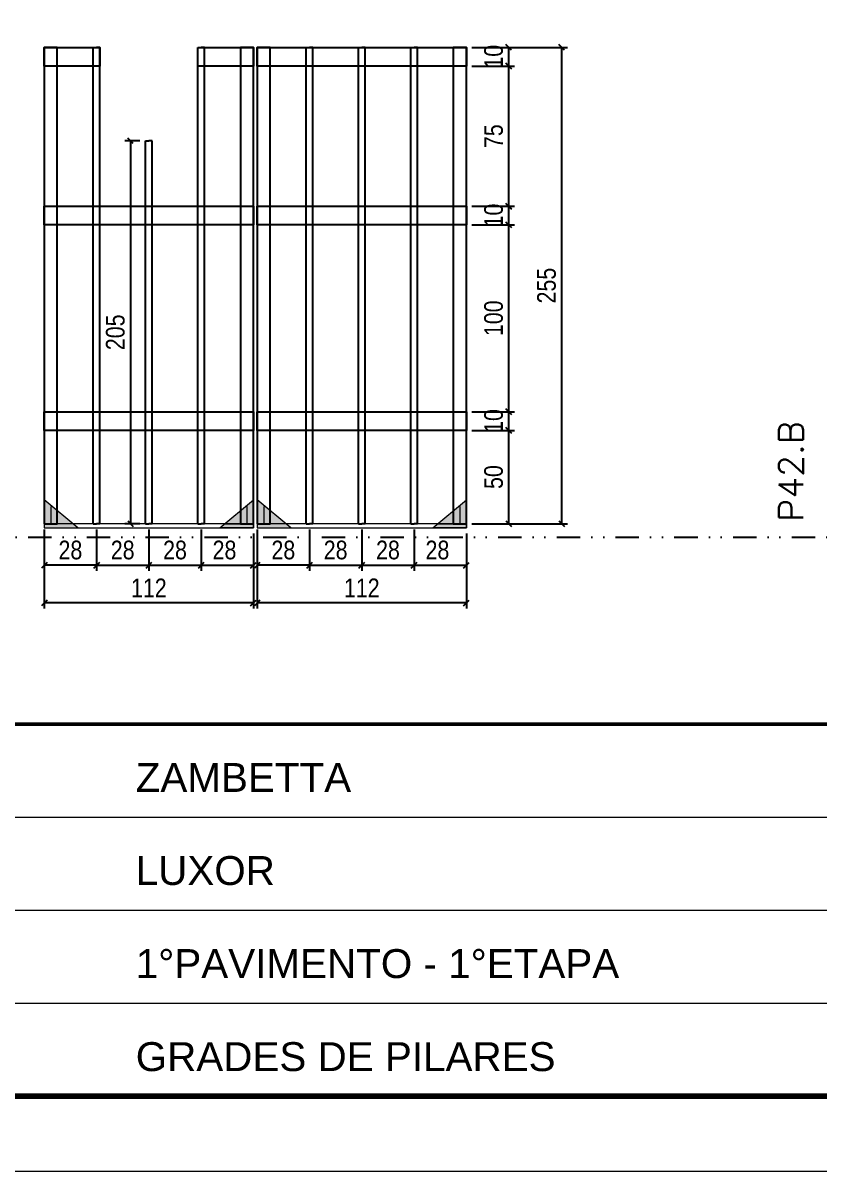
# Model space of a CAD drawing. Extents: x 14400 to 20667, y -21631 to 6985.
# Drawn here: x 19820 to 20246, y 2489 to 3104 of the extents above; entities that cross this region are included whole.
import ezdxf

# ---------------------------------------------------------------- set-up
doc = ezdxf.new("R2010")
doc.units = 0
for name, pattern in [('CONTINUO', [0]), ('DASHED', [0.75, 0.5, -0.25]), ('DIVIDE2', [0.625, 0.25, -0.125, 0, -0.125, 0, -0.125]), ('HIDDEN', [0.375, 0.25, -0.125])]:
    doc.linetypes.add(name, pattern=pattern)
for name, color, linetype in [('COTA', 241, 'Continuous'), ('Nível', 160, 'Continuous'), ('SARR_2.2x10', 60, 'Continuous'), ('SARR_3.5x7', 81, 'Continuous'), ('SARR_7x7', 40, 'Continuous')]:
    doc.layers.add(name, color=color, linetype=linetype)
for name, color, linetype, lineweight in [('Folhas', 255, 'Continuous', 9), ('Madeira', 126, 'Continuous', 18), ('Sarr 2.2x7', 40, 'Continuous', 9), ('SARRAFO DE PRESSAO', 251, 'DASHED', 9), ('Texto Seção', 7, 'Continuous', 15)]:
    doc.layers.add(name, color=color, linetype=linetype, lineweight=lineweight)
doc.styles.add('ARIAL', font='arial.ttf')
doc.styles.add('COTA TECNICA', font='techl___.ttf', dxfattribs={"height": 10})
doc.styles.add('REGUA-120', font='ROMANS.shx', dxfattribs={"height": 15})
doc.dimstyles.new('PAINEL', dxfattribs={"dimtxt": 10, "dimasz": 3, "dimexe": 3, "dimexo": 3, "dimgap": 3, "dimtad": 1, "dimdec": 1, "dimzin": 12, "dimdsep": 46, "dimtxsty": 'COTA TECNICA', "dimblk1": 'OBLIQUE', "dimblk2": 'OBLIQUE', "dimsah": 1, "dimcen": 0.9, "dimclrd": 4, "dimclre": 4, "dimclrt": 240, "dimadec": 1, "dimazin": 3, "dimtfac": 1, "dimtdec": 1, "dimtmove": 0, "dimatfit": 3, "dimfxl": 1, "dimtolj": 1, "dimtzin": 12, "dimarcsym": 0})

# ---------------------------------------------------------------- blocks, each defined once
blk = doc.blocks.new('9999999999')
at = {"color": 30, "linetype": 'CONTINUO'}
for p, q in [((98564.56, 34379.64), (99583.98, 34379.64)), ((98564.56, 34329.83), (99487.98, 34329.83)), ((98564.56, 34280.02), (99487.98, 34280.02))]:
    blk.add_line(p, q, dxfattribs=at)
at = {"color": 30, "linetype": 'CONTINUO', "const_width": 2}
blk.add_lwpolyline([(99583.98, 34230.21), (99583.98, 34414.45, 0.414214), (99568.98, 34429.45), (98228.98, 34429.45, 0.414214), (98213.98, 34414.45), (98213.98, 34245.21, 0.414214), (98228.98, 34230.21), (99583.98, 34230.21)], format="xyb", dxfattribs=at)
at = {"layer": 'Folhas'}
blk.add_lwpolyline([(98138.98, 34190.21), (99623.98, 34190.21), (99623.98, 35240.21), (98138.98, 35240.21)], close=True, dxfattribs=at)
at = {"layer": 'Folhas', "color": 30, "const_width": 3}
blk.add_lwpolyline([(98213.98, 34230.21), (99583.98, 34230.21), (99583.98, 35200.21), (98213.98, 35200.21)], close=True, dxfattribs=at)
at = {"color": 7, "linetype": 'Continuous', "ltscale": 5, "style": 'ARIAL'}
for s, height, p in [('ZAMBETTA', 15.483, (98837.68, 34393.13)), ('LUXOR', 15.483, (98837.68, 34343.32)), ('1°PAVIMENTO - 1°ETAPA', 15.4829, (98837.68, 34293.51)), ('GRADES DE PILARES', 15.4829, (98837.68, 34243.7))]:
    blk.add_text(s, height=height, dxfattribs=at).set_placement(p)
blk = doc.blocks.new('_Oblique')
at = {"color": 0, "linetype": 'ByBlock', "lineweight": -2}
blk.add_line((-0.5, -0.5), (0.5, 0.5), dxfattribs=at)
blk = doc.blocks.new('*D1222')
at = {"layer": 'COTA', "color": 4, "lineweight": -2, "transparency": 16777216}
for p, q in [((19945.7, 2817.28), (19945.7, 2790.11)), ((20057.7, 2817.28), (20057.7, 2790.11)), ((20057.7, 2793.11), (19945.7, 2793.11))]:
    blk.add_line(p, q, dxfattribs=at)
at = {"layer": 'Defpoints', "color": 0, "transparency": 16777216}
for p in [(19945.7, 2820.28), (20057.7, 2820.28), (19945.7, 2793.11)]:
    blk.add_point(p, dxfattribs=at)
at = {"layer": 'COTA', "color": 4, "lineweight": -2, "transparency": 16777216, "xscale": 3, "yscale": 3, "zscale": 3, "rotation": 180}
blk.add_blockref('_Oblique', (19945.7, 2793.11), dxfattribs=at)
at = {"layer": 'COTA', "color": 4, "lineweight": -2, "transparency": 16777216, "xscale": 3, "yscale": 3, "zscale": 3}
blk.add_blockref('_Oblique', (20057.7, 2793.11), dxfattribs=at)
at = {"layer": 'COTA', "color": 240, "transparency": 16777216, "insert": (20001.7, 2801.17), "char_height": 10, "attachment_point": 5, "style": 'COTA TECNICA'}
blk.add_mtext('\\A1;112', dxfattribs=at)
blk = doc.blocks.new('*D1223')
at = {"layer": 'COTA', "color": 4, "lineweight": -2, "transparency": 16777216}
for p, q in [((19945.7, 2832.48), (19945.7, 2810.28)), ((19973.7, 2832.48), (19973.7, 2810.28)), ((19973.7, 2813.28), (19945.7, 2813.28))]:
    blk.add_line(p, q, dxfattribs=at)
at = {"layer": 'Defpoints', "color": 0, "transparency": 16777216}
for p in [(19945.7, 2835.48), (19973.7, 2835.48), (19945.7, 2813.28)]:
    blk.add_point(p, dxfattribs=at)
at = {"layer": 'COTA', "color": 4, "lineweight": -2, "transparency": 16777216, "xscale": 3, "yscale": 3, "zscale": 3, "rotation": 180}
blk.add_blockref('_Oblique', (19945.7, 2813.28), dxfattribs=at)
at = {"layer": 'COTA', "color": 4, "lineweight": -2, "transparency": 16777216, "xscale": 3, "yscale": 3, "zscale": 3}
blk.add_blockref('_Oblique', (19973.7, 2813.28), dxfattribs=at)
at = {"layer": 'COTA', "color": 240, "transparency": 16777216, "insert": (19959.7, 2821.38), "char_height": 10, "attachment_point": 5, "style": 'COTA TECNICA'}
blk.add_mtext('\\A1;28', dxfattribs=at)
blk = doc.blocks.new('*D1224')
at = {"layer": 'COTA', "color": 4, "lineweight": -2, "transparency": 16777216}
for p, q in [((20029.7, 2832.48), (20029.7, 2810.28)), ((20057.7, 2830.28), (20057.7, 2810.28)), ((20029.7, 2813.28), (20057.7, 2813.28))]:
    blk.add_line(p, q, dxfattribs=at)
at = {"layer": 'Defpoints', "color": 0, "transparency": 16777216}
for p in [(20029.7, 2835.48), (20057.7, 2833.28), (20057.7, 2813.28)]:
    blk.add_point(p, dxfattribs=at)
at = {"layer": 'COTA', "color": 4, "lineweight": -2, "transparency": 16777216, "xscale": 3, "yscale": 3, "zscale": 3, "rotation": 180}
blk.add_blockref('_Oblique', (20029.7, 2813.28), dxfattribs=at)
at = {"layer": 'COTA', "color": 4, "lineweight": -2, "transparency": 16777216, "xscale": 3, "yscale": 3, "zscale": 3}
blk.add_blockref('_Oblique', (20057.7, 2813.28), dxfattribs=at)
at = {"layer": 'COTA', "color": 240, "transparency": 16777216, "insert": (20042.2, 2821.38), "char_height": 10, "attachment_point": 5, "style": 'COTA TECNICA'}
blk.add_mtext('\\A1;28', dxfattribs=at)
blk = doc.blocks.new('*D1225')
at = {"layer": 'COTA', "color": 4, "lineweight": -2, "transparency": 16777216}
for p, q in [((19973.7, 2832.48), (19973.7, 2810.28)), ((20001.7, 2832.48), (20001.7, 2810.28)), ((19973.7, 2813.28), (20001.7, 2813.28))]:
    blk.add_line(p, q, dxfattribs=at)
at = {"layer": 'Defpoints', "color": 0, "transparency": 16777216}
for p in [(19973.7, 2835.48), (20001.7, 2835.48), (20001.7, 2813.28)]:
    blk.add_point(p, dxfattribs=at)
at = {"layer": 'COTA', "color": 4, "lineweight": -2, "transparency": 16777216, "xscale": 3, "yscale": 3, "zscale": 3, "rotation": 180}
blk.add_blockref('_Oblique', (19973.7, 2813.28), dxfattribs=at)
at = {"layer": 'COTA', "color": 4, "lineweight": -2, "transparency": 16777216, "xscale": 3, "yscale": 3, "zscale": 3}
blk.add_blockref('_Oblique', (20001.7, 2813.28), dxfattribs=at)
at = {"layer": 'COTA', "color": 240, "transparency": 16777216, "insert": (19987.7, 2821.38), "char_height": 10, "attachment_point": 5, "style": 'COTA TECNICA'}
blk.add_mtext('\\A1;28', dxfattribs=at)
blk = doc.blocks.new('*D1226')
at = {"layer": 'COTA', "color": 4, "lineweight": -2, "transparency": 16777216}
for p, q in [((20060.7, 2885.48), (20083.39, 2885.48)), ((20080.39, 2835.48), (20080.39, 2885.48)), ((20060.7, 2835.48), (20083.39, 2835.48))]:
    blk.add_line(p, q, dxfattribs=at)
at = {"layer": 'Defpoints', "color": 0, "transparency": 16777216}
for p in [(20057.7, 2885.48), (20080.39, 2885.48), (20057.7, 2835.48)]:
    blk.add_point(p, dxfattribs=at)
at = {"layer": 'COTA', "color": 4, "lineweight": -2, "transparency": 16777216, "xscale": 3, "yscale": 3, "zscale": 3}
for p, rotation in [((20080.39, 2885.48), 90), ((20080.39, 2835.48), 270)]:
    blk.add_blockref('_Oblique', p, dxfattribs=dict(at, rotation=rotation))
at = {"layer": 'COTA', "color": 240, "transparency": 16777216, "insert": (20072.29, 2860.48), "char_height": 10, "attachment_point": 5, "rotation": 90, "style": 'COTA TECNICA'}
blk.add_mtext('\\A1;50', dxfattribs=at)
blk = doc.blocks.new('*D1227')
at = {"layer": 'COTA', "color": 4, "lineweight": -2, "transparency": 16777216}
for p, q in [((20001.7, 2832.48), (20001.7, 2810.28)), ((20029.7, 2832.48), (20029.7, 2810.28)), ((20001.7, 2813.28), (20029.7, 2813.28))]:
    blk.add_line(p, q, dxfattribs=at)
at = {"layer": 'Defpoints', "color": 0, "transparency": 16777216}
for p in [(20001.7, 2835.48), (20029.7, 2835.48), (20029.7, 2813.28)]:
    blk.add_point(p, dxfattribs=at)
at = {"layer": 'COTA', "color": 4, "lineweight": -2, "transparency": 16777216, "xscale": 3, "yscale": 3, "zscale": 3, "rotation": 180}
blk.add_blockref('_Oblique', (20001.7, 2813.28), dxfattribs=at)
at = {"layer": 'COTA', "color": 4, "lineweight": -2, "transparency": 16777216, "xscale": 3, "yscale": 3, "zscale": 3}
blk.add_blockref('_Oblique', (20029.7, 2813.28), dxfattribs=at)
at = {"layer": 'COTA', "color": 240, "transparency": 16777216, "insert": (20015.7, 2821.38), "char_height": 10, "attachment_point": 5, "style": 'COTA TECNICA'}
blk.add_mtext('\\A1;28', dxfattribs=at)
blk = doc.blocks.new('*D1228')
at = {"layer": 'COTA', "color": 4, "lineweight": -2, "transparency": 16777216}
for p, q in [((20060.7, 2895.48), (20083.39, 2895.48)), ((20080.39, 2885.48), (20080.39, 2895.48)), ((20060.7, 2885.48), (20083.39, 2885.48))]:
    blk.add_line(p, q, dxfattribs=at)
at = {"layer": 'Defpoints', "color": 0, "transparency": 16777216}
for p in [(20057.7, 2895.48), (20080.39, 2895.48), (20057.7, 2885.48)]:
    blk.add_point(p, dxfattribs=at)
at = {"layer": 'COTA', "color": 4, "lineweight": -2, "transparency": 16777216, "xscale": 3, "yscale": 3, "zscale": 3}
for p, rotation in [((20080.39, 2895.48), 90), ((20080.39, 2885.48), 270)]:
    blk.add_blockref('_Oblique', p, dxfattribs=dict(at, rotation=rotation))
at = {"layer": 'COTA', "color": 240, "transparency": 16777216, "insert": (20072.29, 2890.48), "char_height": 10, "attachment_point": 5, "rotation": 90, "style": 'COTA TECNICA'}
blk.add_mtext('\\A1;10', dxfattribs=at)
blk = doc.blocks.new('*D1229')
at = {"layer": 'COTA', "color": 4, "lineweight": -2, "transparency": 16777216}
for p, q in [((20060.7, 2995.48), (20083.39, 2995.48)), ((20080.39, 2895.48), (20080.39, 2995.48)), ((20060.7, 2895.48), (20083.39, 2895.48))]:
    blk.add_line(p, q, dxfattribs=at)
at = {"layer": 'Defpoints', "color": 0, "transparency": 16777216}
for p in [(20057.7, 2995.48), (20080.39, 2995.48), (20057.7, 2895.48)]:
    blk.add_point(p, dxfattribs=at)
at = {"layer": 'COTA', "color": 4, "lineweight": -2, "transparency": 16777216, "xscale": 3, "yscale": 3, "zscale": 3}
for p, rotation in [((20080.39, 2995.48), 90), ((20080.39, 2895.48), 270)]:
    blk.add_blockref('_Oblique', p, dxfattribs=dict(at, rotation=rotation))
at = {"layer": 'COTA', "color": 240, "transparency": 16777216, "insert": (20072.29, 2945.48), "char_height": 10, "attachment_point": 5, "rotation": 90, "style": 'COTA TECNICA'}
blk.add_mtext('\\A1;100', dxfattribs=at)
blk = doc.blocks.new('*D1230')
at = {"layer": 'COTA', "color": 4, "lineweight": -2, "transparency": 16777216}
for p, q in [((20060.7, 3005.48), (20083.39, 3005.48)), ((20080.39, 2995.48), (20080.39, 3005.48)), ((20060.7, 2995.48), (20083.39, 2995.48))]:
    blk.add_line(p, q, dxfattribs=at)
at = {"layer": 'Defpoints', "color": 0, "transparency": 16777216}
for p in [(20057.7, 3005.48), (20080.39, 3005.48), (20057.7, 2995.48)]:
    blk.add_point(p, dxfattribs=at)
at = {"layer": 'COTA', "color": 4, "lineweight": -2, "transparency": 16777216, "xscale": 3, "yscale": 3, "zscale": 3}
for p, rotation in [((20080.39, 3005.48), 90), ((20080.39, 2995.48), 270)]:
    blk.add_blockref('_Oblique', p, dxfattribs=dict(at, rotation=rotation))
at = {"layer": 'COTA', "color": 240, "transparency": 16777216, "insert": (20072.29, 3000.48), "char_height": 10, "attachment_point": 5, "rotation": 90, "style": 'COTA TECNICA'}
blk.add_mtext('\\A1;10', dxfattribs=at)
blk = doc.blocks.new('*D1231')
at = {"layer": 'COTA', "color": 4, "lineweight": -2, "transparency": 16777216}
for p, q in [((19831.7, 2817.28), (19831.7, 2790.11)), ((19943.7, 2817.28), (19943.7, 2790.11)), ((19943.7, 2793.11), (19831.7, 2793.11))]:
    blk.add_line(p, q, dxfattribs=at)
at = {"layer": 'Defpoints', "color": 0, "transparency": 16777216}
for p in [(19831.7, 2820.28), (19943.7, 2820.28), (19831.7, 2793.11)]:
    blk.add_point(p, dxfattribs=at)
at = {"layer": 'COTA', "color": 4, "lineweight": -2, "transparency": 16777216, "xscale": 3, "yscale": 3, "zscale": 3, "rotation": 180}
blk.add_blockref('_Oblique', (19831.7, 2793.11), dxfattribs=at)
at = {"layer": 'COTA', "color": 4, "lineweight": -2, "transparency": 16777216, "xscale": 3, "yscale": 3, "zscale": 3}
blk.add_blockref('_Oblique', (19943.7, 2793.11), dxfattribs=at)
at = {"layer": 'COTA', "color": 240, "transparency": 16777216, "insert": (19887.7, 2801.17), "char_height": 10, "attachment_point": 5, "style": 'COTA TECNICA'}
blk.add_mtext('\\A1;112', dxfattribs=at)
blk = doc.blocks.new('*D1232')
at = {"layer": 'COTA', "color": 4, "lineweight": -2, "transparency": 16777216}
for p, q in [((19831.7, 2832.48), (19831.7, 2810.28)), ((19859.7, 2832.48), (19859.7, 2810.28)), ((19859.7, 2813.28), (19831.7, 2813.28))]:
    blk.add_line(p, q, dxfattribs=at)
at = {"layer": 'Defpoints', "color": 0, "transparency": 16777216}
for p in [(19831.7, 2835.48), (19859.7, 2835.48), (19831.7, 2813.28)]:
    blk.add_point(p, dxfattribs=at)
at = {"layer": 'COTA', "color": 4, "lineweight": -2, "transparency": 16777216, "xscale": 3, "yscale": 3, "zscale": 3, "rotation": 180}
blk.add_blockref('_Oblique', (19831.7, 2813.28), dxfattribs=at)
at = {"layer": 'COTA', "color": 4, "lineweight": -2, "transparency": 16777216, "xscale": 3, "yscale": 3, "zscale": 3}
blk.add_blockref('_Oblique', (19859.7, 2813.28), dxfattribs=at)
at = {"layer": 'COTA', "color": 240, "transparency": 16777216, "insert": (19845.7, 2821.38), "char_height": 10, "attachment_point": 5, "style": 'COTA TECNICA'}
blk.add_mtext('\\A1;28', dxfattribs=at)
blk = doc.blocks.new('*D1233')
at = {"layer": 'COTA', "color": 4, "lineweight": -2, "transparency": 16777216}
for p, q in [((19915.7, 2832.48), (19915.7, 2810.28)), ((19943.7, 2830.28), (19943.7, 2810.28)), ((19915.7, 2813.28), (19943.7, 2813.28))]:
    blk.add_line(p, q, dxfattribs=at)
at = {"layer": 'Defpoints', "color": 0, "transparency": 16777216}
for p in [(19915.7, 2835.48), (19943.7, 2833.28), (19943.7, 2813.28)]:
    blk.add_point(p, dxfattribs=at)
at = {"layer": 'COTA', "color": 4, "lineweight": -2, "transparency": 16777216, "xscale": 3, "yscale": 3, "zscale": 3, "rotation": 180}
blk.add_blockref('_Oblique', (19915.7, 2813.28), dxfattribs=at)
at = {"layer": 'COTA', "color": 4, "lineweight": -2, "transparency": 16777216, "xscale": 3, "yscale": 3, "zscale": 3}
blk.add_blockref('_Oblique', (19943.7, 2813.28), dxfattribs=at)
at = {"layer": 'COTA', "color": 240, "transparency": 16777216, "insert": (19928.2, 2821.38), "char_height": 10, "attachment_point": 5, "style": 'COTA TECNICA'}
blk.add_mtext('\\A1;28', dxfattribs=at)
blk = doc.blocks.new('*D1234')
at = {"layer": 'COTA', "color": 4, "lineweight": -2, "transparency": 16777216}
for p, q in [((19859.7, 2832.48), (19859.7, 2810.28)), ((19887.7, 2832.48), (19887.7, 2810.28)), ((19859.7, 2813.28), (19887.7, 2813.28))]:
    blk.add_line(p, q, dxfattribs=at)
at = {"layer": 'Defpoints', "color": 0, "transparency": 16777216}
for p in [(19859.7, 2835.48), (19887.7, 2835.48), (19887.7, 2813.28)]:
    blk.add_point(p, dxfattribs=at)
at = {"layer": 'COTA', "color": 4, "lineweight": -2, "transparency": 16777216, "xscale": 3, "yscale": 3, "zscale": 3, "rotation": 180}
blk.add_blockref('_Oblique', (19859.7, 2813.28), dxfattribs=at)
at = {"layer": 'COTA', "color": 4, "lineweight": -2, "transparency": 16777216, "xscale": 3, "yscale": 3, "zscale": 3}
blk.add_blockref('_Oblique', (19887.7, 2813.28), dxfattribs=at)
at = {"layer": 'COTA', "color": 240, "transparency": 16777216, "insert": (19873.7, 2821.38), "char_height": 10, "attachment_point": 5, "style": 'COTA TECNICA'}
blk.add_mtext('\\A1;28', dxfattribs=at)
blk = doc.blocks.new('*D1235')
at = {"layer": 'COTA', "color": 4, "lineweight": -2, "transparency": 16777216}
for p, q in [((19887.7, 2832.48), (19887.7, 2810.28)), ((19915.7, 2832.48), (19915.7, 2810.28)), ((19887.7, 2813.28), (19915.7, 2813.28))]:
    blk.add_line(p, q, dxfattribs=at)
at = {"layer": 'Defpoints', "color": 0, "transparency": 16777216}
for p in [(19887.7, 2835.48), (19915.7, 2835.48), (19915.7, 2813.28)]:
    blk.add_point(p, dxfattribs=at)
at = {"layer": 'COTA', "color": 4, "lineweight": -2, "transparency": 16777216, "xscale": 3, "yscale": 3, "zscale": 3, "rotation": 180}
blk.add_blockref('_Oblique', (19887.7, 2813.28), dxfattribs=at)
at = {"layer": 'COTA', "color": 4, "lineweight": -2, "transparency": 16777216, "xscale": 3, "yscale": 3, "zscale": 3}
blk.add_blockref('_Oblique', (19915.7, 2813.28), dxfattribs=at)
at = {"layer": 'COTA', "color": 240, "transparency": 16777216, "insert": (19901.7, 2821.38), "char_height": 10, "attachment_point": 5, "style": 'COTA TECNICA'}
blk.add_mtext('\\A1;28', dxfattribs=at)
blk = doc.blocks.new('*D1236')
at = {"layer": 'COTA', "color": 4, "lineweight": -2, "transparency": 16777216}
for p, q in [((20060.7, 3090.45), (20111.75, 3090.45)), ((20108.75, 2835.48), (20108.75, 3090.45)), ((20060.7, 2835.48), (20111.75, 2835.48))]:
    blk.add_line(p, q, dxfattribs=at)
at = {"layer": 'Defpoints', "color": 0, "transparency": 16777216}
for p in [(20057.7, 3090.45), (20108.75, 3090.45), (20057.7, 2835.48)]:
    blk.add_point(p, dxfattribs=at)
at = {"layer": 'COTA', "color": 4, "lineweight": -2, "transparency": 16777216, "xscale": 3, "yscale": 3, "zscale": 3}
for p, rotation in [((20108.75, 3090.45), 90), ((20108.75, 2835.48), 270)]:
    blk.add_blockref('_Oblique', p, dxfattribs=dict(at, rotation=rotation))
at = {"layer": 'COTA', "color": 240, "transparency": 16777216, "insert": (20100.64, 2962.97), "char_height": 10, "attachment_point": 5, "rotation": 90, "style": 'COTA TECNICA'}
blk.add_mtext('\\A1;255', dxfattribs=at)
blk = doc.blocks.new('*D1238')
at = {"layer": 'COTA', "color": 4, "lineweight": -2, "transparency": 16777216}
for p, q in [((20060.7, 3080.45), (20083.39, 3080.45)), ((20080.39, 3005.45), (20080.39, 3080.45)), ((20060.7, 3005.45), (20083.39, 3005.45))]:
    blk.add_line(p, q, dxfattribs=at)
at = {"layer": 'Defpoints', "color": 0, "transparency": 16777216}
for p in [(20057.7, 3080.45), (20080.39, 3080.45), (20057.7, 3005.45)]:
    blk.add_point(p, dxfattribs=at)
at = {"layer": 'COTA', "color": 4, "lineweight": -2, "transparency": 16777216, "xscale": 3, "yscale": 3, "zscale": 3}
for p, rotation in [((20080.39, 3080.45), 90), ((20080.39, 3005.45), 270)]:
    blk.add_blockref('_Oblique', p, dxfattribs=dict(at, rotation=rotation))
at = {"layer": 'COTA', "color": 240, "transparency": 16777216, "insert": (20072.29, 3042.95), "char_height": 10, "attachment_point": 5, "rotation": 90, "style": 'COTA TECNICA'}
blk.add_mtext('\\A1;75', dxfattribs=at)
blk = doc.blocks.new('*D1237')
at = {"layer": 'COTA', "color": 4, "lineweight": -2, "transparency": 16777216}
for p, q in [((20060.7, 3090.48), (20083.39, 3090.48)), ((20080.39, 3080.48), (20080.39, 3090.48)), ((20060.7, 3080.48), (20083.39, 3080.48))]:
    blk.add_line(p, q, dxfattribs=at)
at = {"layer": 'Defpoints', "color": 0, "transparency": 16777216}
for p in [(20057.7, 3090.48), (20080.39, 3090.48), (20057.7, 3080.48)]:
    blk.add_point(p, dxfattribs=at)
at = {"layer": 'COTA', "color": 4, "lineweight": -2, "transparency": 16777216, "xscale": 3, "yscale": 3, "zscale": 3}
for p, rotation in [((20080.39, 3090.48), 90), ((20080.39, 3080.48), 270)]:
    blk.add_blockref('_Oblique', p, dxfattribs=dict(at, rotation=rotation))
at = {"layer": 'COTA', "color": 240, "transparency": 16777216, "insert": (20072.29, 3085.48), "char_height": 10, "attachment_point": 5, "rotation": 90, "style": 'COTA TECNICA'}
blk.add_mtext('\\A1;10', dxfattribs=at)
blk = doc.blocks.new('*D1240')
at = {"layer": 'COTA', "color": 4, "lineweight": -2, "transparency": 16777216}
for p, q in [((19882.95, 3040.45), (19874.88, 3040.45)), ((19877.88, 3040.45), (19877.88, 2835.48)), ((19882.95, 2835.48), (19874.88, 2835.48))]:
    blk.add_line(p, q, dxfattribs=at)
at = {"layer": 'Defpoints', "color": 0, "transparency": 16777216}
for p in [(19885.95, 3040.45), (19877.88, 2835.48), (19885.95, 2835.48)]:
    blk.add_point(p, dxfattribs=at)
at = {"layer": 'COTA', "color": 4, "lineweight": -2, "transparency": 16777216, "xscale": 3, "yscale": 3, "zscale": 3}
for p, rotation in [((19877.88, 3040.45), 90), ((19877.88, 2835.48), 270)]:
    blk.add_blockref('_Oblique', p, dxfattribs=dict(at, rotation=rotation))
at = {"layer": 'COTA', "color": 240, "transparency": 16777216, "insert": (19869.77, 2937.97), "char_height": 10, "attachment_point": 5, "rotation": 90, "style": 'COTA TECNICA'}
blk.add_mtext('\\A1;205', dxfattribs=at)

msp = doc.modelspace()

# ---------------------------------------------------------------- hatches: boundary and pattern name
at = {"layer": 'Madeira'}
h = msp.add_hatch(color=252, dxfattribs=at)
h.dxf.hatch_style = 2
h.paths.add_polyline_path([(19831.7, 2848.28), (19831.7, 2833.28), (19849.7, 2833.28)])
h = msp.add_hatch(color=252, dxfattribs=at)
h.dxf.hatch_style = 2
h.paths.add_polyline_path([(19943.7, 2848.28), (19943.7, 2833.28), (19925.7, 2833.28)])
h = msp.add_hatch(color=252, dxfattribs=at)
h.dxf.hatch_style = 2
h.paths.add_polyline_path([(19945.7, 2848.28), (19945.7, 2833.28), (19963.7, 2833.28)])
h = msp.add_hatch(color=252, dxfattribs=at)
h.dxf.hatch_style = 2
h.paths.add_polyline_path([(20057.7, 2848.28), (20057.7, 2833.28), (20039.7, 2833.28)])

# ---------------------------------------------------------------- linework, layer by layer
at = {"layer": 'Madeira', "color": 1, "linetype": 'HIDDEN'}
for p, q in [((19835.2, 2844.78), (19835.2, 2835.48)), ((19835.2, 2844.78), (19835.2, 2835.48)), ((19838.7, 2841.28), (19838.7, 2835.48)), ((19940.2, 2844.78), (19940.2, 2835.48)), ((19940.2, 2844.78), (19940.2, 2835.48)), ((19949.2, 2844.78), (19949.2, 2835.48)), ((19949.2, 2844.78), (19949.2, 2835.48)), ((19952.7, 2841.28), (19952.7, 2835.48)), ((20054.2, 2844.78), (20054.2, 2835.48)), ((20054.2, 2844.78), (20054.2, 2835.48)), ((19841.53, 2835.48), (19831.7, 2835.48)), ((19841.53, 2835.48), (19831.7, 2835.48)), ((19847.5, 2835.48), (19831.7, 2835.48)), ((19927.9, 2835.48), (19943.7, 2835.48)), ((19933.86, 2835.48), (19943.7, 2835.48)), ((19933.86, 2835.48), (19943.7, 2835.48)), ((19955.53, 2835.48), (19945.7, 2835.48)), ((19955.53, 2835.48), (19945.7, 2835.48)), ((19961.5, 2835.48), (19945.7, 2835.48)), ((20041.9, 2835.48), (20057.7, 2835.48)), ((20047.86, 2835.48), (20057.7, 2835.48)), ((20047.86, 2835.48), (20057.7, 2835.48))]:
    msp.add_line(p, q, dxfattribs=at)
at = {"layer": 'Madeira'}
for p, q in [((19831.7, 2835.48), (19831.7, 2833.28)), ((19831.7, 2835.48), (19831.7, 2833.28)), ((19831.7, 2835.48), (19831.7, 2833.28)), ((19945.7, 2835.48), (19945.7, 2833.28)), ((19945.7, 2835.48), (19945.7, 2833.28)), ((19945.7, 2835.48), (19945.7, 2833.28))]:
    msp.add_line(p, q, dxfattribs=at)
at = {"layer": 'Madeira', "color": 0}
for points in [[(19831.7, 2848.28), (19831.7, 2833.28), (19849.7, 2833.28), (19831.7, 2848.28)], [(19943.7, 2848.28), (19943.7, 2833.28), (19925.7, 2833.28), (19943.7, 2848.28)], [(19945.7, 2848.28), (19945.7, 2833.28), (19963.7, 2833.28), (19945.7, 2848.28)], [(20057.7, 2848.28), (20057.7, 2833.28), (20039.7, 2833.28), (20057.7, 2848.28)]]:
    msp.add_lwpolyline(points, dxfattribs=at)
at = {"layer": 'Nível', "color": 4, "linetype": 'DIVIDE2', "ltscale": 50}
msp.add_line((19256.97, 2828.29), (20626.97, 2828.29), dxfattribs=at)
at = {"layer": 'Sarr 2.2x7'}
for points in [[(19943.7, 2835.48), (19831.7, 2835.48), (19831.7, 2833.28), (19943.7, 2833.28)], [(20057.7, 2835.48), (19945.7, 2835.48), (19945.7, 2833.28), (20057.7, 2833.28)]]:
    msp.add_lwpolyline(points, close=True, dxfattribs=at)
at = {"layer": 'SARR_2.2x10'}
for points in [[(19831.7, 3090.45), (19861.45, 3090.45), (19861.45, 3080.45), (19831.7, 3080.45)], [(19913.95, 3090.41), (19943.7, 3090.41), (19943.7, 3080.41), (19913.95, 3080.41)], [(19945.7, 3090.45), (20057.7, 3090.45), (20057.7, 3080.45), (19945.7, 3080.45)], [(19831.7, 3005.45), (19943.7, 3005.45), (19943.7, 2995.45), (19831.7, 2995.45)], [(19945.7, 3005.45), (20057.7, 3005.45), (20057.7, 2995.45), (19945.7, 2995.45)], [(19831.7, 2895.45), (19943.7, 2895.45), (19943.7, 2885.45), (19831.7, 2885.45)], [(19945.7, 2895.45), (20057.7, 2895.45), (20057.7, 2885.45), (19945.7, 2885.45)]]:
    msp.add_lwpolyline(points, close=True, dxfattribs=at)
at = {"layer": 'SARR_3.5x7'}
for p, q in [((19857.95, 2835.48), (19857.95, 3090.48)), ((19857.95, 3090.48), (19859.7, 3090.48)), ((19861.45, 3090.48), (19859.7, 3090.48)), ((19861.45, 2835.48), (19861.45, 3090.48)), ((19913.95, 2835.48), (19913.95, 3090.45)), ((19913.95, 3090.45), (19915.7, 3090.45)), ((19917.45, 3090.45), (19915.7, 3090.45)), ((19917.45, 2835.48), (19917.45, 3090.45)), ((19971.95, 2835.48), (19971.95, 3090.45)), ((19971.95, 3090.45), (19973.7, 3090.45)), ((19975.45, 3090.45), (19973.7, 3090.45)), ((19975.45, 2835.48), (19975.45, 3090.45)), ((19999.95, 2835.48), (19999.95, 3090.45)), ((19999.95, 3090.45), (20001.7, 3090.45)), ((20003.45, 3090.45), (20001.7, 3090.45)), ((20003.45, 2835.48), (20003.45, 3090.45)), ((20027.95, 2835.48), (20027.95, 3090.45)), ((20027.95, 3090.45), (20029.7, 3090.45)), ((20031.45, 3090.45), (20029.7, 3090.45)), ((20031.45, 2835.48), (20031.45, 3090.45)), ((19885.95, 2835.48), (19885.95, 3040.45)), ((19885.95, 3040.45), (19887.7, 3040.45)), ((19889.45, 3040.45), (19887.7, 3040.45)), ((19889.45, 2835.48), (19889.45, 3040.45)), ((19857.95, 2835.48), (19859.7, 2835.48)), ((19861.45, 2835.48), (19859.7, 2835.48)), ((19885.95, 2835.48), (19887.7, 2835.48)), ((19889.45, 2835.48), (19887.7, 2835.48)), ((19913.95, 2835.48), (19915.7, 2835.48)), ((19917.45, 2835.48), (19915.7, 2835.48)), ((19971.95, 2835.48), (19973.7, 2835.48)), ((19975.45, 2835.48), (19973.7, 2835.48)), ((19999.95, 2835.48), (20001.7, 2835.48)), ((20003.45, 2835.48), (20001.7, 2835.48)), ((20027.95, 2835.48), (20029.7, 2835.48)), ((20031.45, 2835.48), (20029.7, 2835.48))]:
    msp.add_line(p, q, dxfattribs=at)
at = {"layer": 'SARR_7x7'}
for points in [[(19831.7, 2835.48), (19838.7, 2835.48), (19838.7, 3090.48), (19831.7, 3090.48)], [(19936.7, 2835.48), (19943.7, 2835.48), (19943.7, 3090.45), (19936.7, 3090.45)], [(19945.7, 2835.48), (19952.7, 2835.48), (19952.7, 3090.45), (19945.7, 3090.45)], [(20050.7, 2835.48), (20057.7, 2835.48), (20057.7, 3090.45), (20050.7, 3090.45)]]:
    msp.add_lwpolyline(points, close=True, dxfattribs=at)

# ---------------------------------------------------------------- block references
at = {"layer": 'SARRAFO DE PRESSAO', "color": 6, "linetype": 'ByBlock'}
msp.add_blockref('9999999999', (-78957.01, -31701.2), dxfattribs=at)

# ---------------------------------------------------------------- texts
at = {"layer": 'Texto Seção', "style": 'REGUA-120', "width": 1.05}
msp.add_text('P42.B', height=13, rotation=90, dxfattribs=at).set_placement((20238.03, 2836.58))

# ---------------------------------------------------------------- dimensions: what is measured, and where the dimension line sits
at = {"layer": 'COTA'}
for base, p1, p2, picture, middle in [((20080.39, 3090.48), (20057.7, 3080.48), (20057.7, 3090.48), '*D1237', (20080.39, 3085.48)), ((20080.39, 3005.48), (20057.7, 2995.48), (20057.7, 3005.48), '*D1230', (20080.39, 3000.48)), ((20080.39, 2895.48), (20057.7, 2885.48), (20057.7, 2895.48), '*D1228', (20080.39, 2890.48))]:
    dim = msp.add_linear_dim(base=base, p1=p1, p2=p2, angle=90, dimstyle='PAINEL', override={"dimtmove": 1}, dxfattribs=at)
    dim.commit()
    dim.dimension.update_dxf_attribs({"geometry": picture, "text_midpoint": middle, "dimtype": 160})
for base, p1, p2, picture, middle in [((20108.75, 3090.45), (20057.7, 2835.48), (20057.7, 3090.45), '*D1236', (20100.64, 2962.97)), ((20080.39, 3080.45), (20057.7, 3005.45), (20057.7, 3080.45), '*D1238', (20072.29, 3042.95)), ((19877.88, 2835.48), (19885.95, 3040.45), (19885.95, 2835.48), '*D1240', (19869.77, 2937.97))]:
    dim = msp.add_linear_dim(base=base, p1=p1, p2=p2, angle=90, dimstyle='PAINEL', dxfattribs=at)
    dim.commit()
    dim.dimension.update_dxf_attribs({"geometry": picture, "text_midpoint": middle})
for base, p1, p2, angle, picture, middle in [((20080.39, 2995.48), (20057.7, 2895.48), (20057.7, 2995.48), 90, '*D1229', (20072.29, 2945.48)), ((20080.39, 2885.48), (20057.7, 2835.48), (20057.7, 2885.48), 90, '*D1226', (20072.29, 2860.48)), ((19831.7, 2813.28), (19859.7, 2835.48), (19831.7, 2835.48), 180, '*D1232', (19845.7, 2821.38)), ((19945.7, 2813.28), (19973.7, 2835.48), (19945.7, 2835.48), 180, '*D1223', (19959.7, 2821.38)), ((19831.7, 2793.11), (19943.7, 2820.28), (19831.7, 2820.28), 180, '*D1231', (19887.7, 2801.17)), ((19945.7, 2793.11), (20057.7, 2820.28), (19945.7, 2820.28), 180, '*D1222', (20001.7, 2801.17))]:
    dim = msp.add_linear_dim(base=base, p1=p1, p2=p2, angle=angle, dimstyle='PAINEL', override={"dimtmove": 1}, dxfattribs=at)
    dim.commit()
    dim.dimension.update_dxf_attribs({"geometry": picture, "text_midpoint": middle})
for base, p1, p2, picture, middle in [((19887.7, 2813.28), (19859.7, 2835.48), (19887.7, 2835.48), '*D1234', (19873.7, 2821.38)), ((19915.7, 2813.28), (19887.7, 2835.48), (19915.7, 2835.48), '*D1235', (19901.7, 2821.38)), ((20001.7, 2813.28), (19973.7, 2835.48), (20001.7, 2835.48), '*D1225', (19987.7, 2821.38)), ((20029.7, 2813.28), (20001.7, 2835.48), (20029.7, 2835.48), '*D1227', (20015.7, 2821.38))]:
    dim = msp.add_linear_dim(base=base, p1=p1, p2=p2, dimstyle='PAINEL', override={"dimtmove": 1}, dxfattribs=at)
    dim.commit()
    dim.dimension.update_dxf_attribs({"geometry": picture, "text_midpoint": middle})
for base, p1, p2, picture, middle in [((19943.7, 2813.28), (19915.7, 2835.48), (19943.7, 2833.28), '*D1233', (19928.2, 2813.28)), ((20057.7, 2813.28), (20029.7, 2835.48), (20057.7, 2833.28), '*D1224', (20042.2, 2813.28))]:
    dim = msp.add_linear_dim(base=base, p1=p1, p2=p2, dimstyle='PAINEL', override={"dimtmove": 1}, dxfattribs=at)
    dim.commit()
    dim.dimension.update_dxf_attribs({"geometry": picture, "text_midpoint": middle, "dimtype": 160})

doc.saveas('drawing.dxf')
